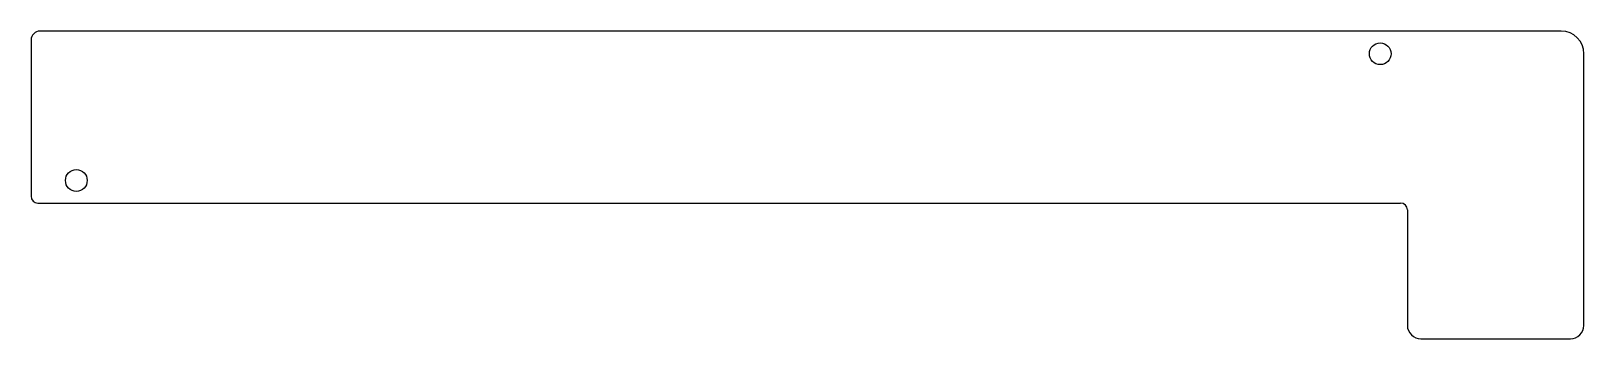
# Model space of a CAD drawing. Header units: millimetres. Extents: x -5 to 166, y 99 to 133.
import ezdxf

# ---------------------------------------------------------------- set-up
doc = ezdxf.new("R2010")
doc.units = ezdxf.units.MM

msp = doc.modelspace()

# ---------------------------------------------------------------- linework, layer by layer
at = {"color": 7, "linetype": 'Continuous', "lineweight": 25}
for p, q in [((164, 133), (-4, 133)), ((-5, 132), (-5, 114.75)), ((166.5, 100.5), (166.5, 130.5)), ((-4.25, 114), (146.25, 114)), ((147, 113.25), (147, 100.5)), ((148.5, 99), (165, 99))]:
    msp.add_line(p, q, dxfattribs=at)
for centre in [(144, 130.5), (0, 116.5)]:
    msp.add_circle(centre, 1.2, dxfattribs=at)
for centre, radius, start, end in [((-4, 132), 1, 90, 180), ((164, 130.5), 2.5, 0, 90), ((-4.25, 114.75), 0.75, 180, 270), ((146.25, 113.25), 0.75, 0, 90), ((148.5, 100.5), 1.5, 180, 270), ((165, 100.5), 1.5, 270, 0)]:
    msp.add_arc(centre, radius, start, end, dxfattribs=at)

doc.saveas('drawing.dxf')
